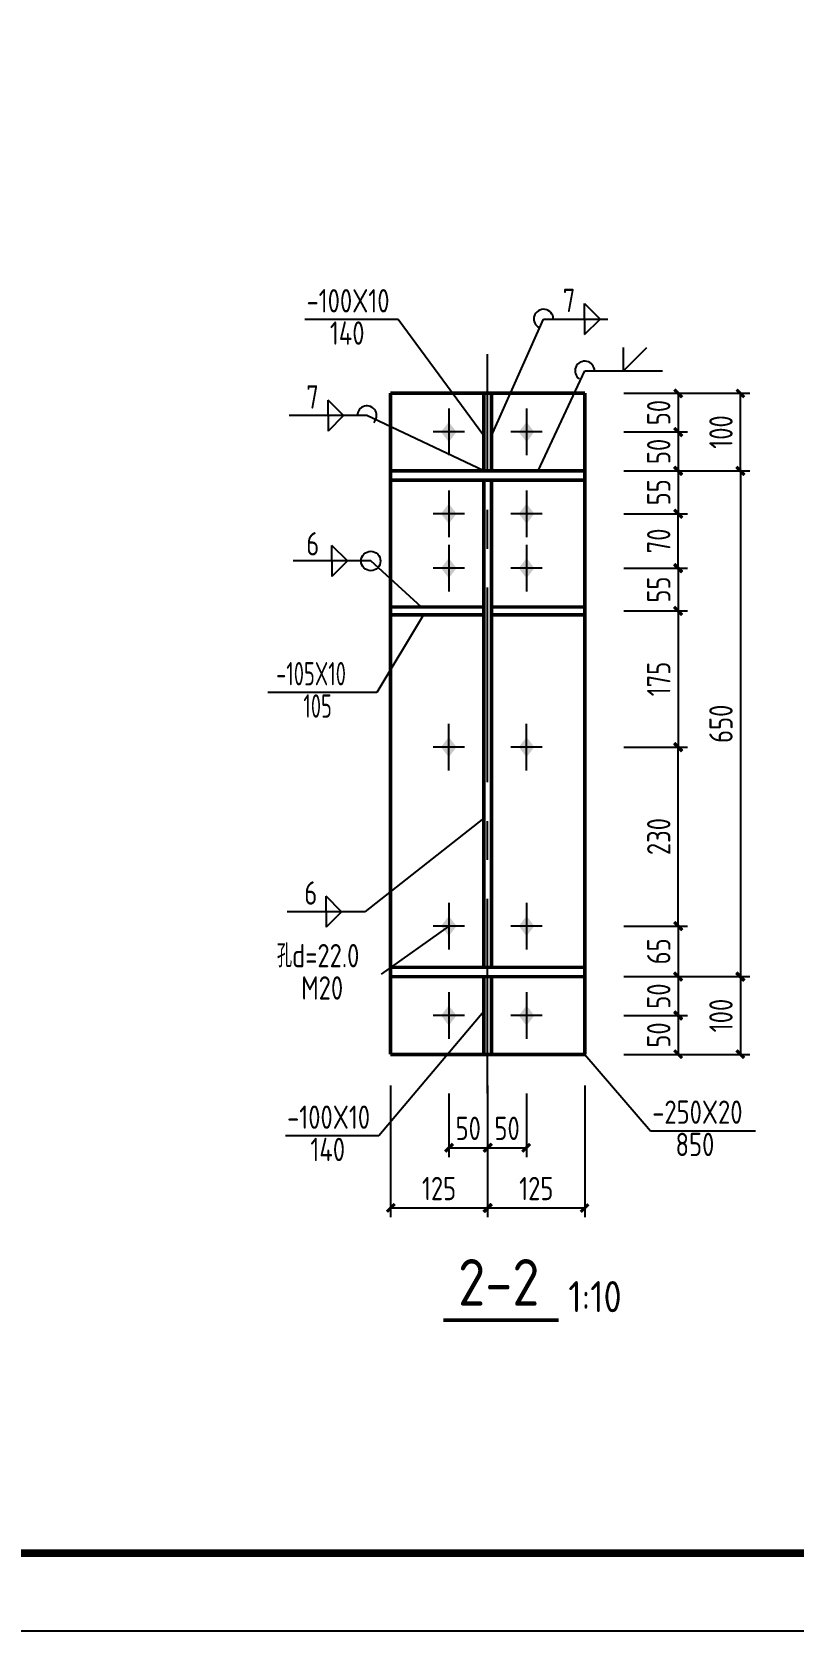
# Model space of a CAD drawing. Header units: millimetres. Extents: x 866309 to 879639, y 39442 to 44891.
# Drawn here: x 876255.8 to 876353.7, y 39448.6 to 39654.1 of the extents above; entities that cross this region are included whole.
import ezdxf

# ---------------------------------------------------------------- set-up
doc = ezdxf.new("R2010")
doc.units = ezdxf.units.MM
doc.header["$LTSCALE"] = 1000
doc.header["$MEASUREMENT"] = 0
for name, pattern in [('2', [11.4, 9, -0.9, 0.6, -0.9]), ('CENTER', [2, 1.25, -0.25, 0.25, -0.25]), ('DOTE', [2.42, 2, -0.2, 0.02, -0.2])]:
    doc.linetypes.add(name, pattern=pattern)
for name, color, linetype in [('10', 7, 'Continuous'), ('1000', 2, 'Continuous'), ('20', 2, 'Continuous'), ('DIM', 7, 'Continuous'), ('DOTE', 1, 'DOTE'), ('中文', 7, 'Continuous'), ('尺寸标注', 7, 'Continuous'), ('焊缝标注', 3, 'Continuous'), ('螺栓孔标注', 253, 'Continuous'), ('轴线', 253, '2'), ('钢板标注', 253, 'Continuous')]:
    doc.layers.add(name, color=color, linetype=linetype)
doc.styles.add('GBHZ', font='gbenor.shx', dxfattribs={"width": 0.9, "bigfont": 'gbcbig.shx'})
doc.dimstyles.new('Y10', dxfattribs={"dimscale": 0, "dimtxt": 3, "dimasz": 0.01, "dimexe": 1.2, "dimexo": 1, "dimgap": 1, "dimtad": 1, "dimdec": 0, "dimlfac": 10, "dimzin": 0, "dimdsep": 46, "dimtxsty": 'GBHZ', "dimblk1": 'DX', "dimblk2": 'DX', "dimsah": 1, "dimcen": 0.09, "dimdle": 1, "dimadec": 0, "dimazin": 0, "dimtfac": 1, "dimtdec": 0, "dimtix": 1, "dimtmove": 2, "dimatfit": 3, "dimldrblk": 'DX', "dimfxl": 0, "dimtolj": 1, "dimtzin": 0, "dimarcsym": 0})

# ---------------------------------------------------------------- blocks, each defined once
blk = doc.blocks.new('DX')
at = {"color": 0, "linetype": 'ByBlock', "const_width": 40}
blk.add_lwpolyline([(-54, -51), (46, 49)], dxfattribs=at)
blk = doc.blocks.new('*D1942')
at = {"layer": 'Defpoints', "color": 0, "linetype": 'ByBlock', "transparency": 16777216}
for p in [(876331.18, 39607.73, -3), (876330.88, 39602.73, -3), (876338.88, 39602.73)]:
    blk.add_point(p, dxfattribs=at)
at = {"layer": 'DIM', "color": 0, "linetype": 'ByBlock', "lineweight": -2, "transparency": 16777216}
for p, q in [((876332.18, 39607.73), (876340.08, 39607.73)), ((876338.88, 39607.72), (876338.88, 39602.74)), ((876331.88, 39602.73), (876340.08, 39602.73))]:
    blk.add_line(p, q, dxfattribs=at)
at = {"layer": 'DIM', "color": 0, "linetype": 'ByBlock', "lineweight": -2, "transparency": 16777216, "xscale": 0.01, "yscale": 0.01, "zscale": 0.01}
for p, rotation in [((876338.88, 39607.73), 90), ((876338.88, 39602.73), 270)]:
    blk.add_blockref('DX', p, dxfattribs=dict(at, rotation=rotation))
at = {"layer": 'DIM', "color": 0, "linetype": 'ByBlock', "transparency": 16777216, "insert": (876336.38, 39605.23), "char_height": 3, "attachment_point": 5, "rotation": 90, "style": 'GBHZ'}
blk.add_mtext('\\A1;50', dxfattribs=at)
blk = doc.blocks.new('*D1943')
at = {"layer": 'Defpoints', "color": 0, "linetype": 'ByBlock', "transparency": 16777216}
for p in [(876330.88, 39602.73, -3), (876330.88, 39597.73, -3), (876338.88, 39597.73)]:
    blk.add_point(p, dxfattribs=at)
at = {"layer": 'DIM', "color": 0, "linetype": 'ByBlock', "lineweight": -2, "transparency": 16777216}
for p, q in [((876331.88, 39602.73), (876340.08, 39602.73)), ((876338.88, 39602.72), (876338.88, 39597.74)), ((876331.88, 39597.73), (876340.08, 39597.73))]:
    blk.add_line(p, q, dxfattribs=at)
at = {"layer": 'DIM', "color": 0, "linetype": 'ByBlock', "lineweight": -2, "transparency": 16777216, "xscale": 0.01, "yscale": 0.01, "zscale": 0.01}
for p, rotation in [((876338.88, 39602.73), 90), ((876338.88, 39597.73), 270)]:
    blk.add_blockref('DX', p, dxfattribs=dict(at, rotation=rotation))
at = {"layer": 'DIM', "color": 0, "linetype": 'ByBlock', "transparency": 16777216, "insert": (876336.38, 39600.23), "char_height": 3, "attachment_point": 5, "rotation": 90, "style": 'GBHZ'}
blk.add_mtext('\\A1;50', dxfattribs=at)
blk = doc.blocks.new('*D1944')
at = {"layer": 'Defpoints', "color": 0, "linetype": 'ByBlock', "transparency": 16777216}
for p in [(876330.88, 39597.73, -3), (876330.88, 39592.23), (876338.88, 39592.23)]:
    blk.add_point(p, dxfattribs=at)
at = {"layer": 'DIM', "color": 0, "linetype": 'ByBlock', "lineweight": -2, "transparency": 16777216}
for p, q in [((876331.88, 39597.73), (876340.08, 39597.73)), ((876338.88, 39597.72), (876338.88, 39592.24)), ((876331.88, 39592.23), (876340.08, 39592.23))]:
    blk.add_line(p, q, dxfattribs=at)
at = {"layer": 'DIM', "color": 0, "linetype": 'ByBlock', "lineweight": -2, "transparency": 16777216, "xscale": 0.01, "yscale": 0.01, "zscale": 0.01}
for p, rotation in [((876338.88, 39597.73), 90), ((876338.88, 39592.23), 270)]:
    blk.add_blockref('DX', p, dxfattribs=dict(at, rotation=rotation))
at = {"layer": 'DIM', "color": 0, "linetype": 'ByBlock', "transparency": 16777216, "insert": (876336.38, 39594.98), "char_height": 3, "attachment_point": 5, "rotation": 90, "style": 'GBHZ'}
blk.add_mtext('\\A1;55', dxfattribs=at)
blk = doc.blocks.new('*D1945')
at = {"layer": 'Defpoints', "color": 0, "linetype": 'ByBlock', "transparency": 16777216}
for p in [(876330.88, 39539.23, -3), (876330.88, 39532.73, -3), (876338.88, 39532.73)]:
    blk.add_point(p, dxfattribs=at)
at = {"layer": 'DIM', "color": 0, "linetype": 'ByBlock', "lineweight": -2, "transparency": 16777216}
for p, q in [((876331.88, 39539.23), (876340.08, 39539.23)), ((876338.88, 39539.22), (876338.88, 39532.74)), ((876331.88, 39532.73), (876340.08, 39532.73))]:
    blk.add_line(p, q, dxfattribs=at)
at = {"layer": 'DIM', "color": 0, "linetype": 'ByBlock', "lineweight": -2, "transparency": 16777216, "xscale": 0.01, "yscale": 0.01, "zscale": 0.01}
for p, rotation in [((876338.88, 39539.23), 90), ((876338.88, 39532.73), 270)]:
    blk.add_blockref('DX', p, dxfattribs=dict(at, rotation=rotation))
at = {"layer": 'DIM', "color": 0, "linetype": 'ByBlock', "transparency": 16777216, "insert": (876336.38, 39535.98), "char_height": 3, "attachment_point": 5, "rotation": 90, "style": 'GBHZ'}
blk.add_mtext('\\A1;65', dxfattribs=at)
blk = doc.blocks.new('*D1946')
at = {"layer": 'Defpoints', "color": 0, "linetype": 'ByBlock', "transparency": 16777216}
for p in [(876330.88, 39532.73, -3), (876330.88, 39527.73, -3), (876338.88, 39527.73)]:
    blk.add_point(p, dxfattribs=at)
at = {"layer": 'DIM', "color": 0, "linetype": 'ByBlock', "lineweight": -2, "transparency": 16777216}
for p, q in [((876331.88, 39532.73), (876340.08, 39532.73)), ((876338.88, 39532.72), (876338.88, 39527.74)), ((876331.88, 39527.73), (876340.08, 39527.73))]:
    blk.add_line(p, q, dxfattribs=at)
at = {"layer": 'DIM', "color": 0, "linetype": 'ByBlock', "lineweight": -2, "transparency": 16777216, "xscale": 0.01, "yscale": 0.01, "zscale": 0.01}
for p, rotation in [((876338.88, 39532.73), 90), ((876338.88, 39527.73), 270)]:
    blk.add_blockref('DX', p, dxfattribs=dict(at, rotation=rotation))
at = {"layer": 'DIM', "color": 0, "linetype": 'ByBlock', "transparency": 16777216, "insert": (876336.38, 39530.23), "char_height": 3, "attachment_point": 5, "rotation": 90, "style": 'GBHZ'}
blk.add_mtext('\\A1;50', dxfattribs=at)
blk = doc.blocks.new('*D1947')
at = {"layer": 'Defpoints', "color": 0, "linetype": 'ByBlock', "transparency": 16777216}
for p in [(876330.88, 39527.73, -3), (876330.88, 39522.73, -3), (876338.88, 39522.73)]:
    blk.add_point(p, dxfattribs=at)
at = {"layer": 'DIM', "color": 0, "linetype": 'ByBlock', "lineweight": -2, "transparency": 16777216}
for p, q in [((876331.88, 39527.73), (876340.08, 39527.73)), ((876338.88, 39527.72), (876338.88, 39522.74)), ((876331.88, 39522.73), (876340.08, 39522.73))]:
    blk.add_line(p, q, dxfattribs=at)
at = {"layer": 'DIM', "color": 0, "linetype": 'ByBlock', "lineweight": -2, "transparency": 16777216, "xscale": 0.01, "yscale": 0.01, "zscale": 0.01}
for p, rotation in [((876338.88, 39527.73), 90), ((876338.88, 39522.73), 270)]:
    blk.add_blockref('DX', p, dxfattribs=dict(at, rotation=rotation))
at = {"layer": 'DIM', "color": 0, "linetype": 'ByBlock', "transparency": 16777216, "insert": (876336.38, 39525.23), "char_height": 3, "attachment_point": 5, "rotation": 90, "style": 'GBHZ'}
blk.add_mtext('\\A1;50', dxfattribs=at)
blk = doc.blocks.new('*D1948')
at = {"layer": 'Defpoints', "color": 0, "linetype": 'ByBlock', "transparency": 16777216}
for p in [(876309.38, 39518.73, -3), (876314.38, 39518.73, -3), (876314.38, 39510.73)]:
    blk.add_point(p, dxfattribs=at)
at = {"layer": 'DIM', "color": 0, "linetype": 'ByBlock', "lineweight": -2, "transparency": 16777216}
for p, q in [((876309.38, 39517.73), (876309.38, 39509.53)), ((876314.38, 39517.73), (876314.38, 39509.53)), ((876309.39, 39510.73), (876314.37, 39510.73))]:
    blk.add_line(p, q, dxfattribs=at)
at = {"layer": 'DIM', "color": 0, "linetype": 'ByBlock', "lineweight": -2, "transparency": 16777216, "xscale": 0.01, "yscale": 0.01, "zscale": 0.01, "rotation": 180}
blk.add_blockref('DX', (876309.38, 39510.73), dxfattribs=at)
at = {"layer": 'DIM', "color": 0, "linetype": 'ByBlock', "lineweight": -2, "transparency": 16777216, "xscale": 0.01, "yscale": 0.01, "zscale": 0.01}
blk.add_blockref('DX', (876314.38, 39510.73), dxfattribs=at)
at = {"layer": 'DIM', "color": 0, "linetype": 'ByBlock', "transparency": 16777216, "insert": (876311.88, 39513.23), "char_height": 3, "attachment_point": 5, "style": 'GBHZ'}
blk.add_mtext('\\A1;50', dxfattribs=at)
blk = doc.blocks.new('*D1949')
at = {"layer": 'Defpoints', "color": 0, "linetype": 'ByBlock', "transparency": 16777216}
for p in [(876314.38, 39518.73, -3), (876319.38, 39518.73, -3), (876319.38, 39510.73)]:
    blk.add_point(p, dxfattribs=at)
at = {"layer": 'DIM', "color": 0, "linetype": 'ByBlock', "lineweight": -2, "transparency": 16777216}
for p, q in [((876314.38, 39517.73), (876314.38, 39509.53)), ((876319.38, 39517.73), (876319.38, 39509.53)), ((876314.39, 39510.73), (876319.37, 39510.73))]:
    blk.add_line(p, q, dxfattribs=at)
at = {"layer": 'DIM', "color": 0, "linetype": 'ByBlock', "lineweight": -2, "transparency": 16777216, "xscale": 0.01, "yscale": 0.01, "zscale": 0.01, "rotation": 180}
blk.add_blockref('DX', (876314.38, 39510.73), dxfattribs=at)
at = {"layer": 'DIM', "color": 0, "linetype": 'ByBlock', "lineweight": -2, "transparency": 16777216, "xscale": 0.01, "yscale": 0.01, "zscale": 0.01}
blk.add_blockref('DX', (876319.38, 39510.73), dxfattribs=at)
at = {"layer": 'DIM', "color": 0, "linetype": 'ByBlock', "transparency": 16777216, "insert": (876316.88, 39513.23), "char_height": 3, "attachment_point": 5, "style": 'GBHZ'}
blk.add_mtext('\\A1;50', dxfattribs=at)
blk = doc.blocks.new('*D1950')
at = {"layer": 'Defpoints', "color": 0, "linetype": 'ByBlock', "transparency": 16777216}
for p in [(876301.88, 39519.73, -3), (876314.38, 39519.73, -3), (876314.38, 39503)]:
    blk.add_point(p, dxfattribs=at)
at = {"layer": 'DIM', "color": 0, "linetype": 'ByBlock', "lineweight": -2, "transparency": 16777216}
for p, q in [((876301.88, 39518.73), (876301.88, 39501.8)), ((876314.38, 39518.73), (876314.38, 39501.8)), ((876301.89, 39503), (876314.37, 39503))]:
    blk.add_line(p, q, dxfattribs=at)
at = {"layer": 'DIM', "color": 0, "linetype": 'ByBlock', "lineweight": -2, "transparency": 16777216, "xscale": 0.01, "yscale": 0.01, "zscale": 0.01, "rotation": 180}
blk.add_blockref('DX', (876301.88, 39503), dxfattribs=at)
at = {"layer": 'DIM', "color": 0, "linetype": 'ByBlock', "lineweight": -2, "transparency": 16777216, "xscale": 0.01, "yscale": 0.01, "zscale": 0.01}
blk.add_blockref('DX', (876314.38, 39503), dxfattribs=at)
at = {"layer": 'DIM', "color": 0, "linetype": 'ByBlock', "transparency": 16777216, "insert": (876308.13, 39505.5), "char_height": 3, "attachment_point": 5, "style": 'GBHZ'}
blk.add_mtext('\\A1;125', dxfattribs=at)
blk = doc.blocks.new('*D1951')
at = {"layer": 'Defpoints', "color": 0, "linetype": 'ByBlock', "transparency": 16777216}
for p in [(876314.38, 39519.73, -3), (876326.88, 39519.73, -3), (876326.88, 39503)]:
    blk.add_point(p, dxfattribs=at)
at = {"layer": 'DIM', "color": 0, "linetype": 'ByBlock', "lineweight": -2, "transparency": 16777216}
for p, q in [((876314.38, 39518.73), (876314.38, 39501.8)), ((876326.88, 39518.73), (876326.88, 39501.8)), ((876314.39, 39503), (876326.87, 39503))]:
    blk.add_line(p, q, dxfattribs=at)
at = {"layer": 'DIM', "color": 0, "linetype": 'ByBlock', "lineweight": -2, "transparency": 16777216, "xscale": 0.01, "yscale": 0.01, "zscale": 0.01, "rotation": 180}
blk.add_blockref('DX', (876314.38, 39503), dxfattribs=at)
at = {"layer": 'DIM', "color": 0, "linetype": 'ByBlock', "lineweight": -2, "transparency": 16777216, "xscale": 0.01, "yscale": 0.01, "zscale": 0.01}
blk.add_blockref('DX', (876326.88, 39503), dxfattribs=at)
at = {"layer": 'DIM', "color": 0, "linetype": 'ByBlock', "transparency": 16777216, "insert": (876320.63, 39505.5), "char_height": 3, "attachment_point": 5, "style": 'GBHZ'}
blk.add_mtext('\\A1;125', dxfattribs=at)
blk = doc.blocks.new('*D1952')
at = {"layer": 'Defpoints', "color": 0, "linetype": 'ByBlock', "transparency": 16777216}
for p in [(876338.88, 39597.73, -3), (876330.88, 39532.73, -3), (876346.88, 39532.73)]:
    blk.add_point(p, dxfattribs=at)
at = {"layer": 'DIM', "color": 0, "linetype": 'ByBlock', "lineweight": -2, "transparency": 16777216}
for p, q in [((876339.88, 39597.73), (876348.08, 39597.73)), ((876346.88, 39597.72), (876346.88, 39532.74)), ((876331.88, 39532.73), (876348.08, 39532.73))]:
    blk.add_line(p, q, dxfattribs=at)
at = {"layer": 'DIM', "color": 0, "linetype": 'ByBlock', "lineweight": -2, "transparency": 16777216, "xscale": 0.01, "yscale": 0.01, "zscale": 0.01}
for p, rotation in [((876346.88, 39597.73), 90), ((876346.88, 39532.73), 270)]:
    blk.add_blockref('DX', p, dxfattribs=dict(at, rotation=rotation))
at = {"layer": 'DIM', "color": 0, "linetype": 'ByBlock', "transparency": 16777216, "insert": (876344.38, 39565.23), "char_height": 3, "attachment_point": 5, "rotation": 90, "style": 'GBHZ'}
blk.add_mtext('\\A1;650', dxfattribs=at)
blk = doc.blocks.new('*D1953')
at = {"layer": 'Defpoints', "color": 0, "linetype": 'ByBlock', "transparency": 16777216}
for p in [(876331.88, 39532.73), (876332.88, 39522.73), (876346.88, 39522.73)]:
    blk.add_point(p, dxfattribs=at)
at = {"layer": 'DIM', "color": 0, "linetype": 'ByBlock', "lineweight": -2, "transparency": 16777216}
for p, q in [((876332.88, 39532.73), (876348.08, 39532.73)), ((876346.88, 39532.72), (876346.88, 39522.74)), ((876333.88, 39522.73), (876348.08, 39522.73))]:
    blk.add_line(p, q, dxfattribs=at)
at = {"layer": 'DIM', "color": 0, "linetype": 'ByBlock', "lineweight": -2, "transparency": 16777216, "xscale": 0.01, "yscale": 0.01, "zscale": 0.01}
for p, rotation in [((876346.88, 39532.73), 90), ((876346.88, 39522.73), 270)]:
    blk.add_blockref('DX', p, dxfattribs=dict(at, rotation=rotation))
at = {"layer": 'DIM', "color": 0, "linetype": 'ByBlock', "transparency": 16777216, "insert": (876344.38, 39527.73), "char_height": 3, "attachment_point": 5, "rotation": 90, "style": 'GBHZ'}
blk.add_mtext('\\A1;100', dxfattribs=at)
blk = doc.blocks.new('*D1954')
at = {"layer": 'Defpoints', "color": 0, "linetype": 'ByBlock', "transparency": 16777216}
for p in [(876330.88, 39607.73, -3), (876346.88, 39607.73), (876331.88, 39597.73)]:
    blk.add_point(p, dxfattribs=at)
at = {"layer": 'DIM', "color": 0, "linetype": 'ByBlock', "lineweight": -2, "transparency": 16777216}
for p, q in [((876331.88, 39607.73), (876348.08, 39607.73)), ((876346.88, 39597.74), (876346.88, 39607.72)), ((876332.88, 39597.73), (876348.08, 39597.73))]:
    blk.add_line(p, q, dxfattribs=at)
at = {"layer": 'DIM', "color": 0, "linetype": 'ByBlock', "lineweight": -2, "transparency": 16777216, "xscale": 0.01, "yscale": 0.01, "zscale": 0.01}
for p, rotation in [((876346.88, 39607.73), 90), ((876346.88, 39597.73), 270)]:
    blk.add_blockref('DX', p, dxfattribs=dict(at, rotation=rotation))
at = {"layer": 'DIM', "color": 0, "linetype": 'ByBlock', "transparency": 16777216, "insert": (876344.38, 39602.73), "char_height": 3, "attachment_point": 5, "rotation": 90, "style": 'GBHZ'}
blk.add_mtext('\\A1;100', dxfattribs=at)
blk = doc.blocks.new('*D1955')
at = {"layer": 'Defpoints', "color": 0, "linetype": 'ByBlock', "transparency": 16777216}
for p in [(876330.88, 39562.23), (876338.88, 39562.23), (876330.88, 39539.23)]:
    blk.add_point(p, dxfattribs=at)
at = {"layer": 'DIM', "color": 0, "linetype": 'ByBlock', "lineweight": -2, "transparency": 16777216}
for p, q in [((876331.88, 39562.23), (876340.08, 39562.23)), ((876338.88, 39539.24), (876338.88, 39562.22)), ((876331.88, 39539.23), (876340.08, 39539.23))]:
    blk.add_line(p, q, dxfattribs=at)
at = {"layer": 'DIM', "color": 0, "linetype": 'ByBlock', "lineweight": -2, "transparency": 16777216, "xscale": 0.01, "yscale": 0.01, "zscale": 0.01}
for p, rotation in [((876338.88, 39562.23), 90), ((876338.88, 39539.23), 270)]:
    blk.add_blockref('DX', p, dxfattribs=dict(at, rotation=rotation))
at = {"layer": 'DIM', "color": 0, "linetype": 'ByBlock', "transparency": 16777216, "insert": (876336.38, 39550.73), "char_height": 3, "attachment_point": 5, "rotation": 90, "style": 'GBHZ'}
blk.add_mtext('\\A1;230', dxfattribs=at)
blk = doc.blocks.new('*D1956')
at = {"layer": 'Defpoints', "color": 0, "linetype": 'ByBlock', "transparency": 16777216}
for p in [(876330.88, 39592.23), (876338.88, 39592.23), (876330.88, 39585.23, -3)]:
    blk.add_point(p, dxfattribs=at)
at = {"layer": 'DIM', "color": 0, "linetype": 'ByBlock', "lineweight": -2, "transparency": 16777216}
for p, q in [((876331.88, 39592.23), (876340.08, 39592.23)), ((876338.88, 39585.24), (876338.88, 39592.22)), ((876331.88, 39585.23), (876340.08, 39585.23))]:
    blk.add_line(p, q, dxfattribs=at)
at = {"layer": 'DIM', "color": 0, "linetype": 'ByBlock', "lineweight": -2, "transparency": 16777216, "xscale": 0.01, "yscale": 0.01, "zscale": 0.01}
for p, rotation in [((876338.88, 39592.23), 90), ((876338.88, 39585.23), 270)]:
    blk.add_blockref('DX', p, dxfattribs=dict(at, rotation=rotation))
at = {"layer": 'DIM', "color": 0, "linetype": 'ByBlock', "transparency": 16777216, "insert": (876336.38, 39588.73), "char_height": 3, "attachment_point": 5, "rotation": 90, "style": 'GBHZ'}
blk.add_mtext('\\A1;70', dxfattribs=at)
blk = doc.blocks.new('*D1957')
at = {"layer": 'Defpoints', "color": 0, "linetype": 'ByBlock', "transparency": 16777216}
for p in [(876330.88, 39585.23, -3), (876330.88, 39579.73), (876338.88, 39579.73)]:
    blk.add_point(p, dxfattribs=at)
at = {"layer": 'DIM', "color": 0, "linetype": 'ByBlock', "lineweight": -2, "transparency": 16777216}
for p, q in [((876331.88, 39585.23), (876340.08, 39585.23)), ((876338.88, 39585.22), (876338.88, 39579.74)), ((876331.88, 39579.73), (876340.08, 39579.73))]:
    blk.add_line(p, q, dxfattribs=at)
at = {"layer": 'DIM', "color": 0, "linetype": 'ByBlock', "lineweight": -2, "transparency": 16777216, "xscale": 0.01, "yscale": 0.01, "zscale": 0.01}
for p, rotation in [((876338.88, 39585.23), 90), ((876338.88, 39579.73), 270)]:
    blk.add_blockref('DX', p, dxfattribs=dict(at, rotation=rotation))
at = {"layer": 'DIM', "color": 0, "linetype": 'ByBlock', "transparency": 16777216, "insert": (876336.38, 39582.48), "char_height": 3, "attachment_point": 5, "rotation": 90, "style": 'GBHZ'}
blk.add_mtext('\\A1;55', dxfattribs=at)
blk = doc.blocks.new('*D1941')
at = {"layer": 'Defpoints', "color": 0, "linetype": 'ByBlock', "transparency": 16777216}
for p in [(876330.88, 39579.73, -3), (876330.88, 39562.23), (876338.88, 39562.23)]:
    blk.add_point(p, dxfattribs=at)
at = {"layer": 'DIM', "color": 0, "linetype": 'ByBlock', "lineweight": -2, "transparency": 16777216}
for p, q in [((876331.88, 39579.73), (876340.08, 39579.73)), ((876338.88, 39579.72), (876338.88, 39562.24)), ((876331.88, 39562.23), (876340.08, 39562.23))]:
    blk.add_line(p, q, dxfattribs=at)
at = {"layer": 'DIM', "color": 0, "linetype": 'ByBlock', "lineweight": -2, "transparency": 16777216, "xscale": 0.01, "yscale": 0.01, "zscale": 0.01}
for p, rotation in [((876338.88, 39579.73), 90), ((876338.88, 39562.23), 270)]:
    blk.add_blockref('DX', p, dxfattribs=dict(at, rotation=rotation))
at = {"layer": 'DIM', "color": 0, "linetype": 'ByBlock', "transparency": 16777216, "insert": (876336.38, 39570.98), "char_height": 3, "attachment_point": 5, "rotation": 90, "style": 'GBHZ'}
blk.add_mtext('\\A1;175', dxfattribs=at)

msp = doc.modelspace()

# ---------------------------------------------------------------- linework, layer by layer
msp.add_line((877159.672, 39448.627), (876108.422, 39448.627))
at = {"color": 0, "const_width": 1}
msp.add_lwpolyline([(877149.672, 39458.627), (876133.422, 39458.627), (876133.422, 40032.627), (877149.672, 40032.627)], close=True, dxfattribs=at)
at = {"layer": '10', "color": 253}
for p, q in [((876309.38, 39605.731, -3), (876309.38, 39599.731, -3)), ((876319.38, 39605.731, -3), (876319.38, 39599.731, -3)), ((876311.38, 39602.731, -3), (876307.38, 39602.731, -3)), ((876321.38, 39602.731, -3), (876317.38, 39602.731, -3)), ((876309.38, 39595.231, -3), (876309.38, 39589.231, -3)), ((876319.38, 39595.231, -3), (876319.38, 39589.231, -3)), ((876311.38, 39592.231, -3), (876307.38, 39592.231, -3)), ((876321.38, 39592.231, -3), (876317.38, 39592.231, -3)), ((876309.38, 39588.231, -6), (876309.38, 39582.231, -6)), ((876319.38, 39588.231, -6), (876319.38, 39582.231, -6)), ((876311.38, 39585.231, -6), (876307.38, 39585.231, -6)), ((876321.38, 39585.231, -6), (876317.38, 39585.231, -6)), ((876309.38, 39559.231, -3), (876309.38, 39565.231, -3)), ((876319.38, 39559.231, -3), (876319.38, 39565.231, -3)), ((876311.38, 39562.231, -3), (876307.38, 39562.231, -3)), ((876321.38, 39562.231, -3), (876317.38, 39562.231, -3)), ((876309.38, 39542.23, -3), (876309.38, 39536.23, -3)), ((876319.38, 39542.23, -3), (876319.38, 39536.23, -3)), ((876311.38, 39539.23, -3), (876307.38, 39539.23, -3)), ((876321.38, 39539.23, -3), (876317.38, 39539.23, -3)), ((876309.38, 39530.73, -3), (876309.38, 39524.73, -3)), ((876319.38, 39530.73, -3), (876319.38, 39524.73, -3)), ((876311.38, 39527.73, -3), (876307.38, 39527.73, -3)), ((876321.38, 39527.73, -3), (876317.38, 39527.73, -3))]:
    msp.add_line(p, q, dxfattribs=at)
at = {"layer": '10', "const_width": 0.45}
msp.add_lwpolyline([(876308.668, 39488.586), (876323.532, 39488.586)], dxfattribs=at)
at = {"layer": '10'}
for points in [[(876309.38, 39604.031, -3), (876308.38, 39602.731, -3), (876310.38, 39602.731, -3), (876309.38, 39601.431, -3)], [(876319.38, 39604.031, -3), (876318.38, 39602.731, -3), (876320.38, 39602.731, -3), (876319.38, 39601.431, -3)], [(876309.38, 39593.531, -3), (876308.38, 39592.231, -3), (876310.38, 39592.231, -3), (876309.38, 39590.931, -3)], [(876319.38, 39593.531, -3), (876318.38, 39592.231, -3), (876320.38, 39592.231, -3), (876319.38, 39590.931, -3)], [(876309.38, 39586.531, -6), (876308.38, 39585.231, -6), (876310.38, 39585.231, -6), (876309.38, 39583.931, -6)], [(876319.38, 39586.531, -6), (876318.38, 39585.231, -6), (876320.38, 39585.231, -6), (876319.38, 39583.931, -6)], [(876309.38, 39560.931, -3), (876308.38, 39562.231, -3), (876310.38, 39562.231, -3), (876309.38, 39563.531, -3)], [(876319.38, 39560.931, -3), (876318.38, 39562.231, -3), (876320.38, 39562.231, -3), (876319.38, 39563.531, -3)], [(876309.38, 39540.53, -3), (876308.38, 39539.23, -3), (876310.38, 39539.23, -3), (876309.38, 39537.93, -3)], [(876319.38, 39540.53, -3), (876318.38, 39539.23, -3), (876320.38, 39539.23, -3), (876319.38, 39537.93, -3)], [(876309.38, 39529.03, -3), (876308.38, 39527.73, -3), (876310.38, 39527.73, -3), (876309.38, 39526.43, -3)], [(876319.38, 39529.03, -3), (876318.38, 39527.73, -3), (876320.38, 39527.73, -3), (876319.38, 39526.43, -3)]]:
    msp.add_solid(points, dxfattribs=at)
at = {"layer": '1000', "const_width": 0.45, "elevation": -3}
for points in [[(876326.88, 39607.73), (876301.88, 39607.73)], [(876301.88, 39607.73), (876301.88, 39522.73)], [(876313.88, 39607.73), (876313.88, 39597.731)], [(876314.88, 39597.731), (876314.88, 39607.73)], [(876326.88, 39522.73), (876326.88, 39607.73)], [(876313.88, 39522.731), (876313.88, 39532.73)], [(876314.88, 39532.73), (876314.88, 39522.731)], [(876301.88, 39522.73), (876326.88, 39522.73)]]:
    msp.add_lwpolyline(points, dxfattribs=at)
at = {"layer": '1000', "const_width": 0.45}
for points in [[(876313.88, 39580.231), (876301.88, 39580.231)], [(876314.88, 39580.231), (876326.88, 39580.231)], [(876301.88, 39579.231), (876313.88, 39579.231)], [(876326.88, 39579.231), (876314.88, 39579.231)]]:
    msp.add_lwpolyline(points, dxfattribs=at)
at = {"layer": '20', "const_width": 0.3, "elevation": -3}
for points in [[(876301.88, 39594.23), (876301.88, 39593.23)], [(876326.88, 39594.23), (876326.88, 39593.23)]]:
    msp.add_lwpolyline(points, dxfattribs=at)
at = {"layer": '20', "const_width": 0.3}
msp.add_lwpolyline([(876301.88, 39570.23), (876301.88, 39569.23)], dxfattribs=at)
at = {"layer": 'DOTE', "linetype": 'CENTER', "ltscale": 0.02}
msp.add_line((876314.38, 39517.73, -3), (876314.38, 39612.73, -3), dxfattribs=at)
at = {"layer": '尺寸标注', "color": 3, "const_width": 0.45, "elevation": -3}
for points in [[(876326.88, 39597.731), (876301.88, 39597.731)], [(876301.88, 39596.531), (876326.88, 39596.531)], [(876313.88, 39533.93), (876313.88, 39596.531)], [(876314.88, 39533.93), (876314.88, 39596.531)], [(876326.88, 39533.93), (876301.88, 39533.93)], [(876301.88, 39532.73), (876326.88, 39532.73)]]:
    msp.add_lwpolyline(points, dxfattribs=at)
at = {"layer": '焊缝标注'}
for p, q in [((876326.841, 39619.252, -3), (876328.841, 39617.252, -3)), ((876326.841, 39617.252, -3), (876326.841, 39619.252, -3)), ((876314.88, 39602.231, -3), (876321.574, 39617.252, -3)), ((876321.574, 39617.252, -3), (876329.841, 39617.252, -3)), ((876326.841, 39615.252, -3), (876328.841, 39617.252, -3)), ((876326.841, 39617.252, -3), (876326.841, 39615.252, -3)), ((876331.869, 39610.577, -3), (876331.869, 39613.577, -3)), ((876331.869, 39610.577, -3), (876334.869, 39613.577, -3)), ((876320.88, 39597.731, -3), (876326.869, 39610.577, -3)), ((876326.869, 39610.577, -3), (876336.869, 39610.577, -3)), ((876295.852, 39604.831, -3), (876293.852, 39606.831, -3)), ((876293.852, 39604.831, -3), (876293.852, 39606.831, -3)), ((876298.852, 39604.831, -3), (876288.852, 39604.831, -3)), ((876295.852, 39604.831, -3), (876293.852, 39602.831, -3)), ((876293.852, 39604.831, -3), (876293.852, 39602.831, -3)), ((876313.88, 39597.731, -3), (876298.852, 39604.831, -3)), ((876299.352, 39586.154, -3), (876289.352, 39586.154, -3)), ((876296.352, 39586.154, -3), (876294.352, 39588.154, -3)), ((876294.352, 39586.154, -3), (876294.352, 39588.154, -3)), ((876296.352, 39586.154, -3), (876294.352, 39584.154, -3)), ((876294.352, 39586.154, -3), (876294.352, 39584.154, -3)), ((876305.88, 39580.208, -3), (876299.352, 39586.154, -3)), ((876313.88, 39553.094, -3), (876298.602, 39541.08, -3)), ((876295.602, 39541.08, -3), (876293.602, 39543.08, -3)), ((876293.602, 39541.08, -3), (876293.602, 39543.08, -3)), ((876298.602, 39541.08, -3), (876288.602, 39541.08, -3)), ((876295.602, 39541.08, -3), (876293.602, 39539.08, -3)), ((876293.602, 39541.08, -3), (876293.602, 39539.08, -3))]:
    msp.add_line(p, q, dxfattribs=at)
msp.add_circle((876299.352, 39586.154, -3), 1.25, dxfattribs=at)
for centre, start, end in [((876321.574, 39617.252, -3), 0, 245.25041), ((876326.869, 39610.577, -3), 0, 235.48873), ((876298.852, 39604.831, -3), 314.93155, 180.00001)]:
    msp.add_arc(centre, 1.25, start, end, dxfattribs=at)
at = {"layer": '螺栓孔标注'}
msp.add_line((876309.38, 39539.23, -3), (876300.704, 39533.028, -3), dxfattribs=at)
at = {"layer": '螺栓孔标注', "const_width": 0.1, "elevation": -3}
msp.add_lwpolyline([(876309.43, 39539.23, 1), (876309.33, 39539.23, 1), (876309.43, 39539.23, 1)], format="xyb", close=True, dxfattribs=at)
at = {"layer": '钢板标注'}
for p, q in [((876302.886, 39617.192, -3), (876290.886, 39617.192, -3)), ((876313.88, 39602.231, -3), (876302.886, 39617.192, -3)), ((876306.13, 39579.231), (876300.128, 39569.262)), ((876300.128, 39569.262), (876286.128, 39569.262)), ((876313.88, 39528.23, -3), (876300.386, 39512.269, -3)), ((876326.88, 39522.73, -3), (876335.341, 39512.915, -3)), ((876300.386, 39512.269, -3), (876288.386, 39512.269, -3)), ((876335.341, 39512.915, -3), (876348.838, 39512.915, -3))]:
    msp.add_line(p, q, dxfattribs=at)
at = {"layer": '钢板标注', "const_width": 0.1, "elevation": -3}
for points in [[(876313.93, 39602.231, 1), (876313.83, 39602.231, 1), (876313.93, 39602.231, 1)], [(876313.93, 39528.23, -1), (876313.83, 39528.23, -1), (876313.93, 39528.23, -1)], [(876326.93, 39522.73, 1), (876326.83, 39522.73, 1), (876326.93, 39522.73, 1)]]:
    msp.add_lwpolyline(points, format="xyb", close=True, dxfattribs=at)

# ---------------------------------------------------------------- texts
at = {"layer": '中文', "style": 'GBHZ'}
msp.add_text('1:10', height=4, dxfattribs=at).set_placement((876324.757, 39489.603, -0.009))
at = {"layer": '焊缝标注', "style": 'GBHZ'}
for s, width, p in [('7', 0.9, (876324.041, 39618.152, -3)), ('7', 0.9, (876291.052, 39605.731, -3)), ('6', 0.9, (876291.052, 39586.865, -3)), ('-105X10', 0.75, (876287.178, 39570.162)), ('105', 0.75, (876290.678, 39566.012)), ('6', 0.9, (876290.802, 39541.98, -3))]:
    msp.add_text(s, height=3, dxfattribs=dict(at, width=width)).set_placement(p)
at = {"layer": '螺栓孔标注', "style": 'GBHZ', "width": 0.9}
for s, p in [('孔d=22.0', (876287.282, 39533.928, -3)), ('M20', (876290.404, 39529.778, -3))]:
    msp.add_text(s, height=3, dxfattribs=at).set_placement(p)
at = {"layer": '轴线', "color": 61, "linetype": 'ByBlock', "style": 'GBHZ'}
msp.add_text('2-2', height=6, dxfattribs=at).set_placement((876310.578, 39490.441))
at = {"layer": '钢板标注', "style": 'GBHZ', "width": 0.9}
for s, p in [('-100X10', (876291.086, 39618.092, -3)), ('140', (876294.086, 39613.942, -3)), ('-250X20', (876335.541, 39513.815, -3)), ('-100X10', (876288.586, 39513.169, -3)), ('850', (876338.541, 39509.665, -3)), ('140', (876291.586, 39509.019, -3))]:
    msp.add_text(s, height=3, dxfattribs=at).set_placement(p)

# ---------------------------------------------------------------- dimensions: what is measured, and where the dimension line sits
at = {"layer": 'DIM', "color": 2, "linetype": 'ByBlock'}
for base, p1, p2, angle, picture, middle in [((876346.88, 39607.731), (876331.88, 39597.731), (876330.88, 39607.731, -3), 270, '*D1954', (876344.38, 39602.731)), ((876338.88, 39602.731), (876331.185, 39607.73, -3), (876330.88, 39602.731, -3), 90, '*D1942', (876336.38, 39605.23)), ((876338.88, 39597.731), (876330.88, 39602.731, -3), (876330.88, 39597.731, -3), 90, '*D1943', (876336.38, 39600.231)), ((876338.88, 39592.231), (876330.88, 39597.731, -3), (876330.88, 39592.231), 90, '*D1944', (876336.38, 39594.981)), ((876346.88, 39532.73), (876338.88, 39597.731, -3), (876330.88, 39532.73, -3), 90, '*D1952', (876344.38, 39565.23)), ((876338.88, 39592.231), (876330.88, 39585.231, -3), (876330.88, 39592.231), 270, '*D1956', (876336.38, 39588.731)), ((876338.88, 39579.731), (876330.88, 39585.231, -3), (876330.88, 39579.731), 90, '*D1957', (876336.38, 39582.481)), ((876338.88, 39562.231), (876330.88, 39579.731, -3), (876330.88, 39562.231), 90, '*D1941', (876336.38, 39570.981)), ((876338.88, 39562.231), (876330.88, 39539.23), (876330.88, 39562.231), 270, '*D1955', (876336.38, 39550.73)), ((876338.88, 39532.73), (876330.88, 39539.23, -3), (876330.88, 39532.73, -3), 90, '*D1945', (876336.38, 39535.98)), ((876338.88, 39527.73), (876330.88, 39532.73, -3), (876330.88, 39527.73, -3), 90, '*D1946', (876336.38, 39530.23)), ((876346.88, 39522.73), (876331.88, 39532.73), (876332.88, 39522.73), 90, '*D1953', (876344.38, 39527.73)), ((876338.88, 39522.73), (876330.88, 39527.73, -3), (876330.88, 39522.73, -3), 90, '*D1947', (876336.38, 39525.23))]:
    dim = msp.add_linear_dim(base=base, p1=p1, p2=p2, angle=angle, dimstyle='Y10', override={"dimscale": 1}, dxfattribs=at)
    dim.commit()
    dim.dimension.update_dxf_attribs({"geometry": picture, "text_midpoint": middle})
for base, p1, p2, picture, middle in [((876314.38, 39503.004), (876301.88, 39519.73, -3), (876314.38, 39519.73, -3), '*D1950', (876308.13, 39505.504)), ((876314.38, 39510.73), (876309.38, 39518.73, -3), (876314.38, 39518.73, -3), '*D1948', (876311.88, 39513.23)), ((876326.88, 39503.004), (876314.38, 39519.73, -3), (876326.88, 39519.73, -3), '*D1951', (876320.63, 39505.504)), ((876319.38, 39510.73), (876314.38, 39518.73, -3), (876319.38, 39518.73, -3), '*D1949', (876316.88, 39513.23))]:
    dim = msp.add_linear_dim(base=base, p1=p1, p2=p2, dimstyle='Y10', override={"dimscale": 1}, dxfattribs=at)
    dim.commit()
    dim.dimension.update_dxf_attribs({"geometry": picture, "text_midpoint": middle})

doc.saveas('drawing.dxf')
